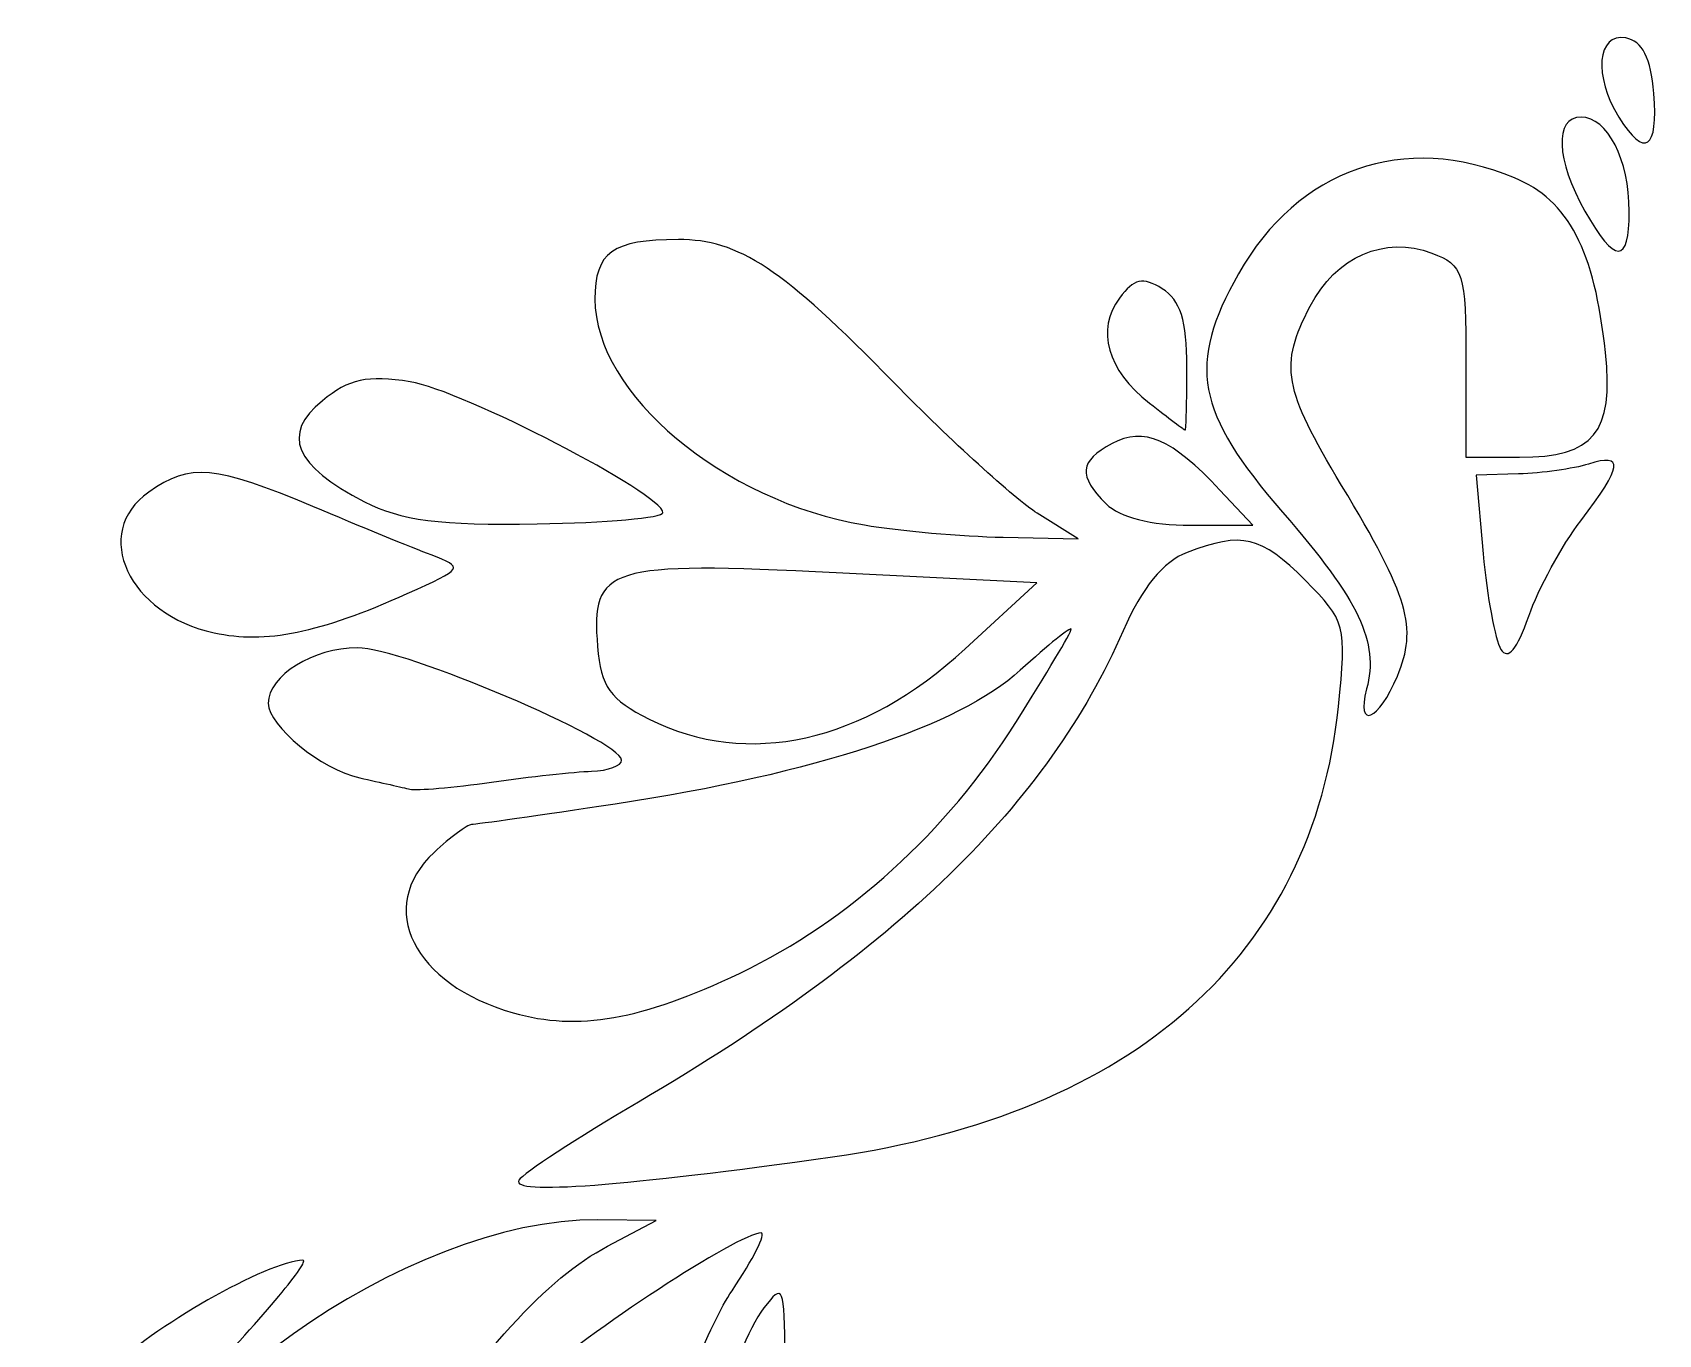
# Model space of a CAD drawing. Header units: centimetres. Extents: x -8.7 to 8.6, y -13.4 to 13.1.
# Drawn here: x -7.096 to -2.809, y 6.907 to 10.34 of the extents above; entities that cross this region are included whole.
import ezdxf

# ---------------------------------------------------------------- set-up
doc = ezdxf.new("R2010")
doc.units = ezdxf.units.CM
doc.header["$MEASUREMENT"] = 0
doc.layers.add('Layer 1', color=7, linetype='Continuous')

msp = doc.modelspace()

# ---------------------------------------------------------------- linework, layer by layer
at = {"layer": 'Layer 1'}
for points, knots in [([(-2.91351, 10.11663), (-2.98085, 10.22446), (-2.97075, 10.34006), (-2.89523, 10.32575), (-2.89523, 10.32575), (-2.85135, 10.31743), (-2.82909, 10.27343), (-2.82131, 10.1796), (-2.82131, 10.1796), (-2.80903, 10.03159), (-2.84504, 10.00699), (-2.91351, 10.11662), (-2.91351, 10.11662), (-2.91351, 10.11662), (-2.91351, 10.11663), (-2.91351, 10.11663)], [0, 0, 0, 0, 0.2, 0.2, 0.2, 0.2, 0.4, 0.4, 0.4, 0.4, 0.6, 0.6, 0.6, 0.6, 1, 1, 1, 1]), ([(-3.00287, 9.86911), (-3.07939, 10.00355), (-3.08407, 10.11713), (-3.0131, 10.11713), (-3.0131, 10.11713), (-2.94356, 10.11713), (-2.88626, 10.00474), (-2.88626, 9.86834), (-2.88626, 9.86834), (-2.88626, 9.72881), (-2.92315, 9.72906), (-3.00287, 9.86912), (-3.00287, 9.86912), (-3.00287, 9.86912), (-3.00287, 9.86911), (-3.00287, 9.86911)], [0, 0, 0, 0, 0.2, 0.2, 0.2, 0.2, 0.4, 0.4, 0.4, 0.4, 0.6, 0.6, 0.6, 0.6, 1, 1, 1, 1]), ([(-3.5785, 8.60964), (-3.54592, 8.73424), (-3.59619, 8.83995), (-3.7999, 9.07518), (-3.7999, 9.07518), (-4.02889, 9.3396), (-4.05206, 9.46434), (-3.91663, 9.70345), (-3.91663, 9.70345), (-3.75933, 9.98117), (-3.47978, 10.07854), (-3.18878, 9.95695), (-3.18878, 9.95695), (-3.04587, 9.89724), (-2.97748, 9.76599), (-2.94885, 9.49655), (-2.94885, 9.49655), (-2.92634, 9.28465), (-2.97931, 9.22015), (-3.17584, 9.22015), (-3.17584, 9.22015), (-3.17584, 9.22015), (-3.31679, 9.22015), (-3.31679, 9.22015), (-3.31679, 9.22015), (-3.31679, 9.22015), (-3.31679, 9.47219), (-3.31679, 9.47219), (-3.31679, 9.47219), (-3.31679, 9.70802), (-3.32256, 9.72642), (-3.40649, 9.75833), (-3.40649, 9.75833), (-3.53056, 9.8055), (-3.66001, 9.749), (-3.72768, 9.61814), (-3.72768, 9.61814), (-3.80873, 9.4614), (-3.7983, 9.40219), (-3.6445, 9.14613), (-3.6445, 9.14613), (-3.46664, 8.85002), (-3.44389, 8.77234), (-3.49728, 8.64345), (-3.49728, 8.64345), (-3.54618, 8.52539), (-3.60716, 8.5), (-3.57849, 8.60964), (-3.57849, 8.60964), (-3.57849, 8.60964), (-3.5785, 8.60964), (-3.5785, 8.60964)], [0, 0, 0, 0, 0.0714286, 0.0714286, 0.0714286, 0.0714286, 0.1428571, 0.1428571, 0.1428571, 0.1428571, 0.2142857, 0.2142857, 0.2142857, 0.2142857, 0.2857143, 0.2857143, 0.2857143, 0.2857143, 0.3571429, 0.3571429, 0.3571429, 0.3571429, 0.4285714, 0.4285714, 0.4285714, 0.4285714, 0.5, 0.5, 0.5, 0.5, 0.5714286, 0.5714286, 0.5714286, 0.5714286, 0.6428571, 0.6428571, 0.6428571, 0.6428571, 0.7142857, 0.7142857, 0.7142857, 0.7142857, 0.7857143, 0.7857143, 0.7857143, 0.7857143, 0.8571429, 0.8571429, 0.8571429, 0.8571429, 1, 1, 1, 1]), ([(-4.9026, 9.04175), (-5.27545, 9.10461), (-5.61303, 9.38758), (-5.61303, 9.63725), (-5.61303, 9.63725), (-5.61303, 9.7608), (-5.5662, 9.79421), (-5.39304, 9.79421), (-5.39304, 9.79421), (-5.23263, 9.79421), (-5.11922, 9.71891), (-4.8237, 9.41619), (-4.8237, 9.41619), (-4.6757, 9.26458), (-4.50617, 9.11008), (-4.44697, 9.07285), (-4.44697, 9.07285), (-4.44697, 9.07285), (-4.33933, 9.00515), (-4.33933, 9.00515), (-4.33933, 9.00515), (-4.33933, 9.00515), (-4.53666, 9.00924), (-4.53666, 9.00924), (-4.53666, 9.00924), (-4.64519, 9.01149), (-4.80986, 9.02612), (-4.90258, 9.04175), (-4.90258, 9.04175), (-4.90258, 9.04175), (-4.9026, 9.04175), (-4.9026, 9.04175)], [0, 0, 0, 0, 0.1111111, 0.1111111, 0.1111111, 0.1111111, 0.2222222, 0.2222222, 0.2222222, 0.2222222, 0.3333333, 0.3333333, 0.3333333, 0.3333333, 0.4444444, 0.4444444, 0.4444444, 0.4444444, 0.5555556, 0.5555556, 0.5555556, 0.5555556, 0.6666667, 0.6666667, 0.6666667, 0.6666667, 0.7777778, 0.7777778, 0.7777778, 0.7777778, 1, 1, 1, 1]), ([(-4.15071, 9.3628), (-4.26271, 9.4509), (-4.29271, 9.55575), (-4.23002, 9.64006), (-4.23002, 9.64006), (-4.19194, 9.69128), (-4.16877, 9.69631), (-4.11721, 9.66457), (-4.11721, 9.66457), (-4.06969, 9.63532), (-4.05232, 9.58011), (-4.05232, 9.45833), (-4.05232, 9.45833), (-4.05232, 9.36687), (-4.05418, 9.29201), (-4.05645, 9.29198), (-4.05645, 9.29198), (-4.05872, 9.29195), (-4.10114, 9.32381), (-4.15071, 9.3628)], [0, 0, 0, 0, 0.1666667, 0.1666667, 0.1666667, 0.1666667, 0.3333333, 0.3333333, 0.3333333, 0.3333333, 0.5, 0.5, 0.5, 0.5, 0.6666667, 0.6666667, 0.6666667, 0.6666667, 1, 1, 1, 1]), ([(-6.22029, 9.10271), (-6.40626, 9.19901), (-6.44014, 9.28015), (-6.33153, 9.36922), (-6.33153, 9.36922), (-6.26134, 9.42678), (-6.21292, 9.43726), (-6.10027, 9.41924), (-6.10027, 9.41924), (-5.96269, 9.39724), (-5.43364, 9.12331), (-5.43364, 9.07407), (-5.43364, 9.07407), (-5.43364, 9.06077), (-5.58298, 9.04746), (-5.76552, 9.04449), (-5.76552, 9.04449), (-6.02107, 9.04033), (-6.12566, 9.05372), (-6.22029, 9.10271)], [0, 0, 0, 0, 0.1666667, 0.1666667, 0.1666667, 0.1666667, 0.3333333, 0.3333333, 0.3333333, 0.3333333, 0.5, 0.5, 0.5, 0.5, 0.6666667, 0.6666667, 0.6666667, 0.6666667, 1, 1, 1, 1]), ([(-4.26503, 9.09714), (-4.33979, 9.1719), (-4.33612, 9.20975), (-4.24965, 9.25603), (-4.24965, 9.25603), (-4.16561, 9.301), (-4.09228, 9.26946), (-3.96534, 9.13375), (-3.96534, 9.13375), (-3.96534, 9.13375), (-3.87836, 9.04076), (-3.87836, 9.04076), (-3.87836, 9.04076), (-3.87836, 9.04076), (-4.04351, 9.04076), (-4.04351, 9.04076), (-4.04351, 9.04076), (-4.1458, 9.04076), (-4.23011, 9.06222), (-4.26504, 9.09714), (-4.26504, 9.09714), (-4.26504, 9.09714), (-4.26503, 9.09714), (-4.26503, 9.09714)], [0, 0, 0, 0, 0.1428571, 0.1428571, 0.1428571, 0.1428571, 0.2857143, 0.2857143, 0.2857143, 0.2857143, 0.4285714, 0.4285714, 0.4285714, 0.4285714, 0.5714286, 0.5714286, 0.5714286, 0.5714286, 0.7142857, 0.7142857, 0.7142857, 0.7142857, 1, 1, 1, 1]), ([(-3.22455, 8.71371), (-3.23981, 8.7384), (-3.26075, 8.85187), (-3.27109, 8.96586), (-3.27109, 8.96586), (-3.27109, 8.96586), (-3.28988, 9.17311), (-3.28988, 9.17311), (-3.28988, 9.17311), (-3.28988, 9.17311), (-3.1777, 9.1763), (-3.1777, 9.1763), (-3.1777, 9.1763), (-3.116, 9.17805), (-3.03326, 9.18973), (-2.99383, 9.20224), (-2.99383, 9.20224), (-2.89878, 9.23241), (-2.90342, 9.19765), (-3.01375, 9.053), (-3.01375, 9.053), (-3.06414, 8.98694), (-3.12594, 8.87347), (-3.15108, 8.80085), (-3.15108, 8.80085), (-3.18131, 8.71354), (-3.20619, 8.68402), (-3.22454, 8.71372), (-3.22454, 8.71372), (-3.22454, 8.71372), (-3.22455, 8.71371), (-3.22455, 8.71371)], [0, 0, 0, 0, 0.1111111, 0.1111111, 0.1111111, 0.1111111, 0.2222222, 0.2222222, 0.2222222, 0.2222222, 0.3333333, 0.3333333, 0.3333333, 0.3333333, 0.4444444, 0.4444444, 0.4444444, 0.4444444, 0.5555556, 0.5555556, 0.5555556, 0.5555556, 0.6666667, 0.6666667, 0.6666667, 0.6666667, 0.7777778, 0.7777778, 0.7777778, 0.7777778, 1, 1, 1, 1]), ([(-6.61678, 8.75731), (-6.84228, 8.80533), (-6.94241, 9.02101), (-6.78905, 9.12842), (-6.78905, 9.12842), (-6.67983, 9.20492), (-6.61509, 9.19922), (-6.35644, 9.09031), (-6.35644, 9.09031), (-6.2337, 9.03863), (-6.09334, 8.98115), (-6.04454, 8.96257), (-6.04454, 8.96257), (-5.95757, 8.92947), (-5.95884, 8.92743), (-6.10772, 8.86078), (-6.10772, 8.86078), (-6.34037, 8.75662), (-6.48014, 8.72821), (-6.61678, 8.7573), (-6.61678, 8.7573), (-6.61678, 8.7573), (-6.61678, 8.75731), (-6.61678, 8.75731)], [0, 0, 0, 0, 0.1428571, 0.1428571, 0.1428571, 0.1428571, 0.2857143, 0.2857143, 0.2857143, 0.2857143, 0.4285714, 0.4285714, 0.4285714, 0.4285714, 0.5714286, 0.5714286, 0.5714286, 0.5714286, 0.7142857, 0.7142857, 0.7142857, 0.7142857, 1, 1, 1, 1]), ([(-5.81328, 7.31389), (-5.8018, 7.33247), (-5.66004, 7.42527), (-5.49826, 7.52011), (-5.49826, 7.52011), (-4.81682, 7.91961), (-4.41972, 8.30577), (-4.22033, 8.76285), (-4.22033, 8.76285), (-4.17099, 8.87596), (-4.11426, 8.94546), (-4.05194, 8.96915), (-4.05194, 8.96915), (-3.90597, 9.02465), (-3.85782, 9.01323), (-3.73971, 8.89512), (-3.73971, 8.89512), (-3.63426, 8.78967), (-3.63084, 8.77663), (-3.65276, 8.56324), (-3.65276, 8.56324), (-3.71991, 7.90949), (-4.19266, 7.48861), (-4.98649, 7.37584), (-4.98649, 7.37584), (-5.53215, 7.29833), (-5.83702, 7.27548), (-5.81329, 7.31389), (-5.81329, 7.31389), (-5.81329, 7.31389), (-5.81328, 7.31389), (-5.81328, 7.31389)], [0, 0, 0, 0, 0.1111111, 0.1111111, 0.1111111, 0.1111111, 0.2222222, 0.2222222, 0.2222222, 0.2222222, 0.3333333, 0.3333333, 0.3333333, 0.3333333, 0.4444444, 0.4444444, 0.4444444, 0.4444444, 0.5555556, 0.5555556, 0.5555556, 0.5555556, 0.6666667, 0.6666667, 0.6666667, 0.6666667, 0.7777778, 0.7777778, 0.7777778, 0.7777778, 1, 1, 1, 1]), ([(-5.46952, 8.52955), (-5.57335, 8.58142), (-5.59696, 8.61455), (-5.60588, 8.72093), (-5.60588, 8.72093), (-5.6236, 8.93235), (-5.5808, 8.94558), (-4.97655, 8.91537), (-4.97655, 8.91537), (-4.97655, 8.91537), (-4.44757, 8.88893), (-4.44757, 8.88893), (-4.44757, 8.88893), (-4.44757, 8.88893), (-4.63659, 8.71512), (-4.63659, 8.71512), (-4.63659, 8.71512), (-4.90586, 8.46753), (-5.2098, 8.39981), (-5.46952, 8.52955)], [0, 0, 0, 0, 0.1666667, 0.1666667, 0.1666667, 0.1666667, 0.3333333, 0.3333333, 0.3333333, 0.3333333, 0.5, 0.5, 0.5, 0.5, 0.6666667, 0.6666667, 0.6666667, 0.6666667, 1, 1, 1, 1]), ([(-5.82831, 7.75538), (-6.09198, 7.82988), (-6.19233, 8.0334), (-6.03682, 8.17828), (-6.03682, 8.17828), (-5.99363, 8.21851), (-5.94923, 8.25153), (-5.93815, 8.25165), (-5.93815, 8.25165), (-5.92707, 8.25176), (-5.75683, 8.27615), (-5.55984, 8.30584), (-5.55984, 8.30584), (-5.03315, 8.38522), (-4.65267, 8.51079), (-4.49149, 8.65843), (-4.49149, 8.65843), (-4.41768, 8.72604), (-4.35729, 8.77474), (-4.35729, 8.76666), (-4.35729, 8.76666), (-4.35729, 8.75858), (-4.42303, 8.64787), (-4.50339, 8.52064), (-4.50339, 8.52064), (-4.68621, 8.23116), (-4.9441, 7.99695), (-5.2304, 7.86037), (-5.2304, 7.86037), (-5.49158, 7.73578), (-5.65648, 7.70682), (-5.82832, 7.75537), (-5.82832, 7.75537), (-5.82832, 7.75537), (-5.82831, 7.75538), (-5.82831, 7.75538)], [0, 0, 0, 0, 0.1, 0.1, 0.1, 0.1, 0.2, 0.2, 0.2, 0.2, 0.3, 0.3, 0.3, 0.3, 0.4, 0.4, 0.4, 0.4, 0.5, 0.5, 0.5, 0.5, 0.6, 0.6, 0.6, 0.6, 0.7, 0.7, 0.7, 0.7, 0.8, 0.8, 0.8, 0.8, 1, 1, 1, 1]), ([(-6.10087, 8.34513), (-6.11869, 8.34935), (-6.17809, 8.36269), (-6.23285, 8.37478), (-6.23285, 8.37478), (-6.33423, 8.39717), (-6.47412, 8.51139), (-6.47412, 8.57178), (-6.47412, 8.57178), (-6.47412, 8.64394), (-6.3552, 8.71786), (-6.23911, 8.71786), (-6.23911, 8.71786), (-6.11857, 8.71786), (-5.5451, 8.47416), (-5.54257, 8.42186), (-5.54257, 8.42186), (-5.54186, 8.40706), (-5.5776, 8.39377), (-5.622, 8.39233), (-5.622, 8.39233), (-5.6664, 8.39089), (-5.78502, 8.37796), (-5.88559, 8.36359), (-5.88559, 8.36359), (-5.98617, 8.34922), (-6.08304, 8.34092), (-6.10086, 8.34513), (-6.10086, 8.34513), (-6.10086, 8.34513), (-6.10087, 8.34513), (-6.10087, 8.34513)], [0, 0, 0, 0, 0.1111111, 0.1111111, 0.1111111, 0.1111111, 0.2222222, 0.2222222, 0.2222222, 0.2222222, 0.3333333, 0.3333333, 0.3333333, 0.3333333, 0.4444444, 0.4444444, 0.4444444, 0.4444444, 0.5555556, 0.5555556, 0.5555556, 0.5555556, 0.6666667, 0.6666667, 0.6666667, 0.6666667, 0.7777778, 0.7777778, 0.7777778, 0.7777778, 1, 1, 1, 1]), ([(-6.76116, 6.20635), (-6.80063, 6.24582), (-6.83292, 6.30127), (-6.83292, 6.32959), (-6.83292, 6.32959), (-6.83292, 6.69582), (-6.10901, 7.21457), (-5.60521, 7.20937), (-5.60521, 7.20937), (-5.60521, 7.20937), (-5.45159, 7.20779), (-5.45159, 7.20779), (-5.45159, 7.20779), (-5.45159, 7.20779), (-5.5798, 7.14001), (-5.5798, 7.14001), (-5.5798, 7.14001), (-5.73956, 7.05555), (-5.91064, 6.86786), (-6.14665, 6.5181), (-6.14665, 6.5181), (-6.24725, 6.36902), (-6.36568, 6.22174), (-6.40983, 6.19082), (-6.40983, 6.19082), (-6.5202, 6.11351), (-6.67518, 6.12037), (-6.76116, 6.20635)], [0, 0, 0, 0, 0.125, 0.125, 0.125, 0.125, 0.25, 0.25, 0.25, 0.25, 0.375, 0.375, 0.375, 0.375, 0.5, 0.5, 0.5, 0.5, 0.625, 0.625, 0.625, 0.625, 0.75, 0.75, 0.75, 0.75, 1, 1, 1, 1]), ([(-6.07946, 5.81169), (-6.18731, 5.91954), (-6.17108, 6.11363), (-6.02985, 6.4047), (-6.02985, 6.4047), (-5.9631, 6.54228), (-5.84605, 6.71396), (-5.76973, 6.78623), (-5.76973, 6.78623), (-5.64081, 6.90831), (-5.23298, 7.17478), (-5.17474, 7.17499), (-5.17474, 7.17499), (-5.16061, 7.17502), (-5.19515, 7.10646), (-5.2515, 7.0226), (-5.2515, 7.0226), (-5.30785, 6.93873), (-5.40602, 6.70059), (-5.46965, 6.49339), (-5.46965, 6.49339), (-5.60546, 6.05118), (-5.6897, 5.87334), (-5.79993, 5.79613), (-5.79993, 5.79613), (-5.90772, 5.72063), (-5.99314, 5.72539), (-6.07946, 5.8117), (-6.07946, 5.8117), (-6.07946, 5.8117), (-6.07946, 5.81169), (-6.07946, 5.81169)], [0, 0, 0, 0, 0.1111111, 0.1111111, 0.1111111, 0.1111111, 0.2222222, 0.2222222, 0.2222222, 0.2222222, 0.3333333, 0.3333333, 0.3333333, 0.3333333, 0.4444444, 0.4444444, 0.4444444, 0.4444444, 0.5555556, 0.5555556, 0.5555556, 0.5555556, 0.6666667, 0.6666667, 0.6666667, 0.6666667, 0.7777778, 0.7777778, 0.7777778, 0.7777778, 1, 1, 1, 1]), ([(-7.05785, 6.47913), (-7.09566, 6.51694), (-7.01185, 6.68653), (-6.8935, 6.81171), (-6.8935, 6.81171), (-6.78916, 6.92207), (-6.47356, 7.10211), (-6.38297, 7.10296), (-6.38297, 7.10296), (-6.36244, 7.10315), (-6.48353, 6.95765), (-6.65206, 6.77962), (-6.65206, 6.77962), (-6.94044, 6.47499), (-7.00552, 6.4268), (-7.05785, 6.47912), (-7.05785, 6.47912), (-7.05785, 6.47912), (-7.05785, 6.47913), (-7.05785, 6.47913)], [0, 0, 0, 0, 0.1666667, 0.1666667, 0.1666667, 0.1666667, 0.3333333, 0.3333333, 0.3333333, 0.3333333, 0.5, 0.5, 0.5, 0.5, 0.6666667, 0.6666667, 0.6666667, 0.6666667, 1, 1, 1, 1]), ([(-5.15559, 5.81456), (-5.26666, 5.87925), (-5.33845, 6.06855), (-5.3382, 6.29605), (-5.3382, 6.29605), (-5.33796, 6.52903), (-5.25429, 6.86268), (-5.16728, 6.97774), (-5.16728, 6.97774), (-5.11678, 7.04453), (-5.11294, 7.03534), (-5.11188, 6.84505), (-5.11188, 6.84505), (-5.11125, 6.7326), (-5.07206, 6.51464), (-5.02479, 6.36069), (-5.02479, 6.36069), (-4.89392, 5.93449), (-4.88854, 5.8955), (-4.95182, 5.83222), (-4.95182, 5.83222), (-5.01672, 5.76732), (-5.06701, 5.76297), (-5.15559, 5.81456)], [0, 0, 0, 0, 0.1428571, 0.1428571, 0.1428571, 0.1428571, 0.2857143, 0.2857143, 0.2857143, 0.2857143, 0.4285714, 0.4285714, 0.4285714, 0.4285714, 0.5714286, 0.5714286, 0.5714286, 0.5714286, 0.7142857, 0.7142857, 0.7142857, 0.7142857, 1, 1, 1, 1])]:
    msp.add_open_spline(points, degree=3, knots=knots, dxfattribs=at)

doc.saveas('drawing.dxf')
